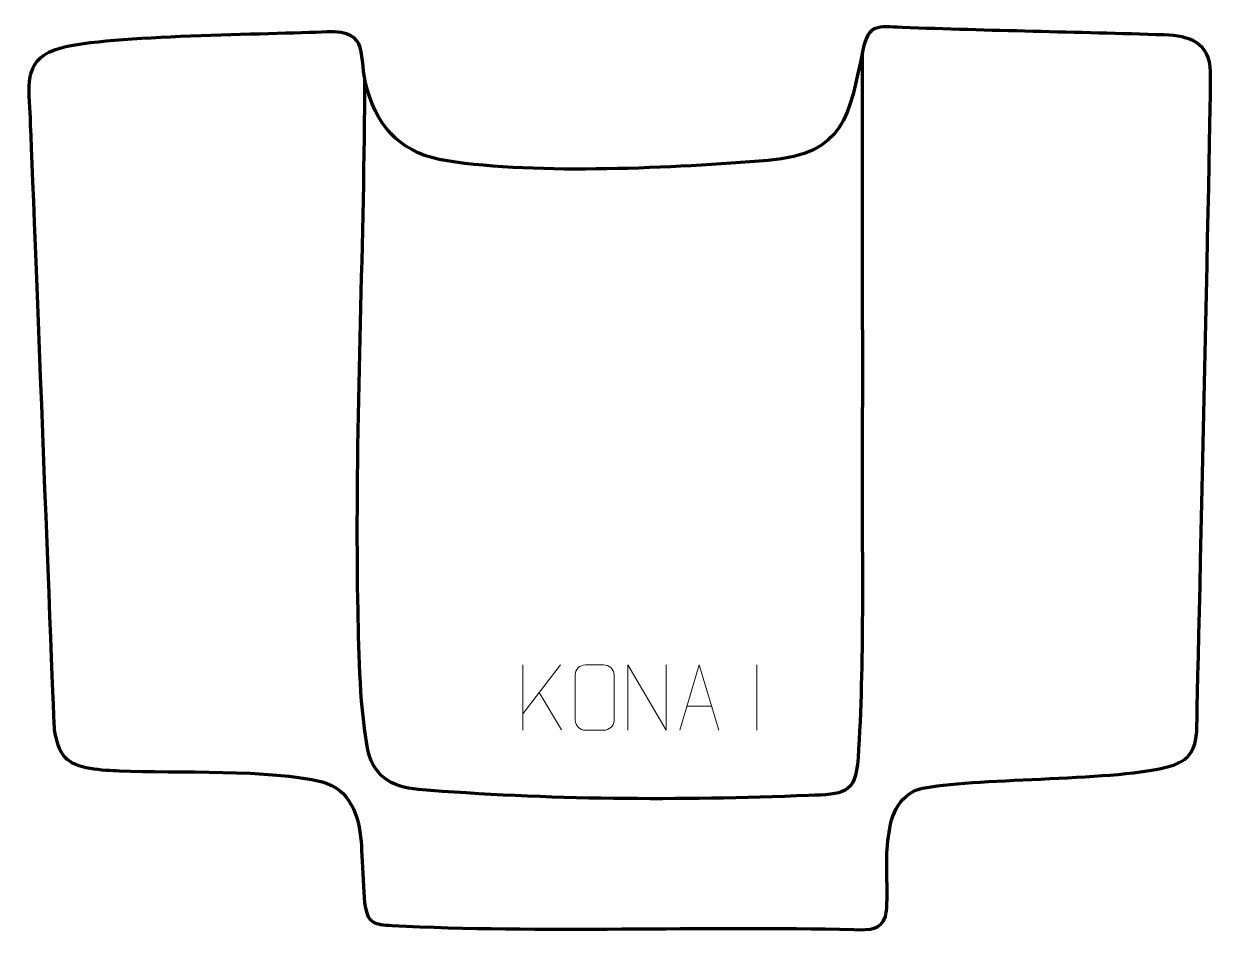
# Model space of a CAD drawing. Header units: millimetres. Extents: x 1362 to 1816, y -57 to 290.
import ezdxf

# ---------------------------------------------------------------- set-up
doc = ezdxf.new("R2010")
doc.units = ezdxf.units.MM
doc.header["$MEASUREMENT"] = 0
doc.layers.add('layer 2', color=7, linetype='Continuous')
doc.layers.add('layer 3', color=7, linetype='Continuous')

msp = doc.modelspace()

# ---------------------------------------------------------------- linework, layer by layer
at = {"layer": 'layer 2', "color": 142, "lineweight": 158}
msp.add_open_spline([(1682.181, 279.3187), (1681.9657, 226.7643), (1682.3419, 174.1731), (1682.1414, 121.5965), (1682.1414, 121.5965), (1682.0342, 84.776), (1682.9339, 46.5074), (1680.5641, 9.8509), (1680.5641, 9.8509), (1679.6474, -4.328), (1674.7268, -3.9885), (1661.6206, -4.5272), (1661.6206, -4.5272), (1612.614, -6.5421), (1561.4326, -6.2349), (1512.5948, -2.2221), (1512.5948, -2.2221), (1501.9663, -1.3488), (1494.756, 3.2943), (1492.9496, 14.3039), (1492.9496, 14.3039), (1489.9863, 32.3652), (1489.7763, 51.8336), (1489.4536, 70.1431), (1489.4536, 70.1431), (1488.3475, 132.9814), (1491.596, 195.692), (1492.0675, 258.4551), (1492.0675, 258.4551), (1492.0941, 262.0028), (1492.1034, 265.5488), (1492.0877, 269.0966)], degree=3, knots=[0, 0, 0, 0, 0.11111111, 0.11111111, 0.11111111, 0.11111111, 0.22222222, 0.22222222, 0.22222222, 0.22222222, 0.33333333, 0.33333333, 0.33333333, 0.33333333, 0.44444444, 0.44444444, 0.44444444, 0.44444444, 0.55555556, 0.55555556, 0.55555556, 0.55555556, 0.66666667, 0.66666667, 0.66666667, 0.66666667, 0.77777778, 0.77777778, 0.77777778, 0.77777778, 1, 1, 1, 1], dxfattribs=at)
at = {"layer": 'layer 3', "color": 242, "lineweight": 158}
msp.add_open_spline([(1809.9357, 19.0716), (1809.3879, 13.6186), (1807.5388, 9.4285), (1801.4183, 7.246), (1801.4183, 7.246), (1784.2587, 1.127), (1731.7083, 2.4206), (1708.5455, -1.1658), (1708.5455, -1.1658), (1706.4574, -1.4891), (1703.8301, -1.9143), (1701.9177, -2.8342), (1701.9177, -2.8342), (1693.3488, -7.4485), (1692.4627, -16.4524), (1691.675, -25.113), (1691.675, -25.113), (1691.1013, -31.4203), (1692.3839, -46.4658), (1691.0078, -50.7002), (1691.0078, -50.7002), (1689.354, -55.7891), (1685.3525, -55.9301), (1678.9009, -55.7599), (1678.9009, -55.7599), (1621.1253, -54.2362), (1559.3145, -57.1601), (1502.4054, -54.1807), (1502.4054, -54.1807), (1499.2126, -54.0136), (1496.5936, -53.6585), (1495.3881, -52.9802), (1495.3881, -52.9802), (1492.0676, -51.1122), (1491.8896, -44.8822), (1491.552, -39.239), (1491.552, -39.239), (1491.157, -32.6344), (1490.9852, -26.2568), (1490.6606, -22.134), (1490.6606, -22.134), (1489.8857, -12.2922), (1486.3804, -1.9623), (1475.7769, 0.6994), (1475.7769, 0.6994), (1456.0854, 5.6424), (1420.0674, 3.9774), (1398.344, 4.944), (1398.344, 4.944), (1392.2551, 5.2149), (1381.5276, 5.483), (1377.3728, 10.2627), (1377.3728, 10.2627), (1375.2545, 12.6998), (1374.0532, 16.4696), (1373.3617, 20.6591), (1373.3617, 20.6591), (1373.3617, 20.6591), (1364.6311, 244.2352), (1364.09, 256.2661), (1364.09, 256.2661), (1363.5489, 268.2969), (1361.776, 277.1372), (1376.0097, 281.0786), (1376.0097, 281.0786), (1393.8746, 286.0255), (1456.3422, 286.2294), (1477.6614, 287.2834), (1477.6614, 287.2834), (1494.8175, 287.7589), (1489.2623, 278.0404), (1492.9377, 265.4575), (1492.9377, 265.4575), (1497.5709, 249.5954), (1507.0353, 240.5366), (1523.5024, 237.9761), (1523.5024, 237.9761), (1558.7691, 232.5585), (1610.2685, 235.2746), (1646.1473, 238.1798), (1646.1473, 238.1798), (1675.6737, 240.5706), (1677.1013, 255.3646), (1682.3951, 280.3327), (1682.3951, 280.3327), (1684.5422, 290.4045), (1688.0492, 289.3427), (1697.3629, 288.9823), (1697.3629, 288.9823), (1730.7441, 287.7157), (1764.1471, 287.1826), (1797.5344, 286.1116), (1797.5344, 286.1116), (1807.2686, 285.7993), (1815.0004, 283.158), (1815.2576, 272.0517), (1815.2576, 272.0517), (1815.5149, 260.9454), (1809.9357, 19.0716), (1809.9357, 19.0716)], degree=3, knots=[0, 0, 0, 0, 0.03846154, 0.03846154, 0.03846154, 0.03846154, 0.07692308, 0.07692308, 0.07692308, 0.07692308, 0.11538462, 0.11538462, 0.11538462, 0.11538462, 0.15384615, 0.15384615, 0.15384615, 0.15384615, 0.19230769, 0.19230769, 0.19230769, 0.19230769, 0.23076923, 0.23076923, 0.23076923, 0.23076923, 0.26923077, 0.26923077, 0.26923077, 0.26923077, 0.30769231, 0.30769231, 0.30769231, 0.30769231, 0.34615385, 0.34615385, 0.34615385, 0.34615385, 0.38461538, 0.38461538, 0.38461538, 0.38461538, 0.42307692, 0.42307692, 0.42307692, 0.42307692, 0.46153846, 0.46153846, 0.46153846, 0.46153846, 0.5, 0.5, 0.5, 0.5, 0.53846154, 0.53846154, 0.53846154, 0.53846154, 0.57692308, 0.57692308, 0.57692308, 0.57692308, 0.61538462, 0.61538462, 0.61538462, 0.61538462, 0.65384615, 0.65384615, 0.65384615, 0.65384615, 0.69230769, 0.69230769, 0.69230769, 0.69230769, 0.73076923, 0.73076923, 0.73076923, 0.73076923, 0.76923077, 0.76923077, 0.76923077, 0.76923077, 0.80769231, 0.80769231, 0.80769231, 0.80769231, 0.84615385, 0.84615385, 0.84615385, 0.84615385, 0.88461538, 0.88461538, 0.88461538, 0.88461538, 0.92307692, 0.92307692, 0.92307692, 0.92307692, 1, 1, 1, 1], dxfattribs=at)
at = {"layer": 'layer 3', "color": 250, "lineweight": 9}
for points in [[(1552.5361, 45.3756), (1552.5361, 45.3756), (1552.5361, 20.422), (1552.5361, 20.422)], [(1566.9123, 45.3756), (1566.9123, 45.3756), (1552.5361, 26.7359), (1552.5361, 26.7359)], [(1641.8869, 45.3859), (1641.8869, 45.3859), (1641.8869, 20.4118), (1641.8869, 20.4118)], [(1567.2376, 20.5178), (1567.2376, 20.5178), (1558.7671, 34.8314), (1558.7671, 34.8314)], [(1615.1391, 29.6715), (1615.1391, 29.6715), (1624.6348, 29.6715), (1624.6348, 29.6715)]]:
    msp.add_open_spline(points, degree=3, dxfattribs=at)
for points, knots in [([(1576.3673, 45.3753), (1578.693, 45.3753), (1581.0191, 45.3753), (1583.3452, 45.3753), (1583.3452, 45.3753), (1585.2918, 45.4109), (1587.2832, 43.9193), (1587.3099, 41.4817), (1587.3099, 41.4817), (1587.3095, 35.7348), (1587.3095, 29.9875), (1587.3099, 24.2398), (1587.3099, 24.2398), (1587.1701, 21.9164), (1585.4929, 20.4368), (1583.3452, 20.426), (1583.3452, 20.426), (1581.0133, 20.4264), (1578.6814, 20.4264), (1576.3499, 20.426), (1576.3499, 20.426), (1574.4249, 20.3206), (1572.4528, 22.2051), (1572.464, 24.2224), (1572.464, 24.2224), (1572.4643, 29.9925), (1572.4643, 35.7622), (1572.464, 41.5315), (1572.464, 41.5315), (1572.4682, 43.6696), (1574.2149, 45.3888), (1576.3673, 45.3753)], [0, 0, 0, 0, 0.11111111, 0.11111111, 0.11111111, 0.11111111, 0.22222222, 0.22222222, 0.22222222, 0.22222222, 0.33333333, 0.33333333, 0.33333333, 0.33333333, 0.44444444, 0.44444444, 0.44444444, 0.44444444, 0.55555556, 0.55555556, 0.55555556, 0.55555556, 0.66666667, 0.66666667, 0.66666667, 0.66666667, 0.77777778, 0.77777778, 0.77777778, 0.77777778, 1, 1, 1, 1]), ([(1592.5595, 20.4221), (1592.5595, 20.4221), (1592.5595, 45.3756), (1592.5595, 45.3756), (1592.5595, 45.3756), (1592.5595, 45.3756), (1607.2143, 20.4221), (1607.2143, 20.4221), (1607.2143, 20.4221), (1607.2143, 20.4221), (1607.2143, 45.3756), (1607.2143, 45.3756)], [0, 0, 0, 0, 0.25, 0.25, 0.25, 0.25, 0.5, 0.5, 0.5, 0.5, 1, 1, 1, 1]), ([(1612.4165, 20.4221), (1612.4165, 20.4221), (1619.7875, 45.3756), (1619.7875, 45.3756), (1619.7875, 45.3756), (1619.7875, 45.3756), (1627.3574, 20.4221), (1627.3574, 20.4221)], [0, 0, 0, 0, 0.33333333, 0.33333333, 0.33333333, 0.33333333, 1, 1, 1, 1])]:
    msp.add_open_spline(points, degree=3, knots=knots, dxfattribs=at)

doc.saveas('drawing.dxf')
